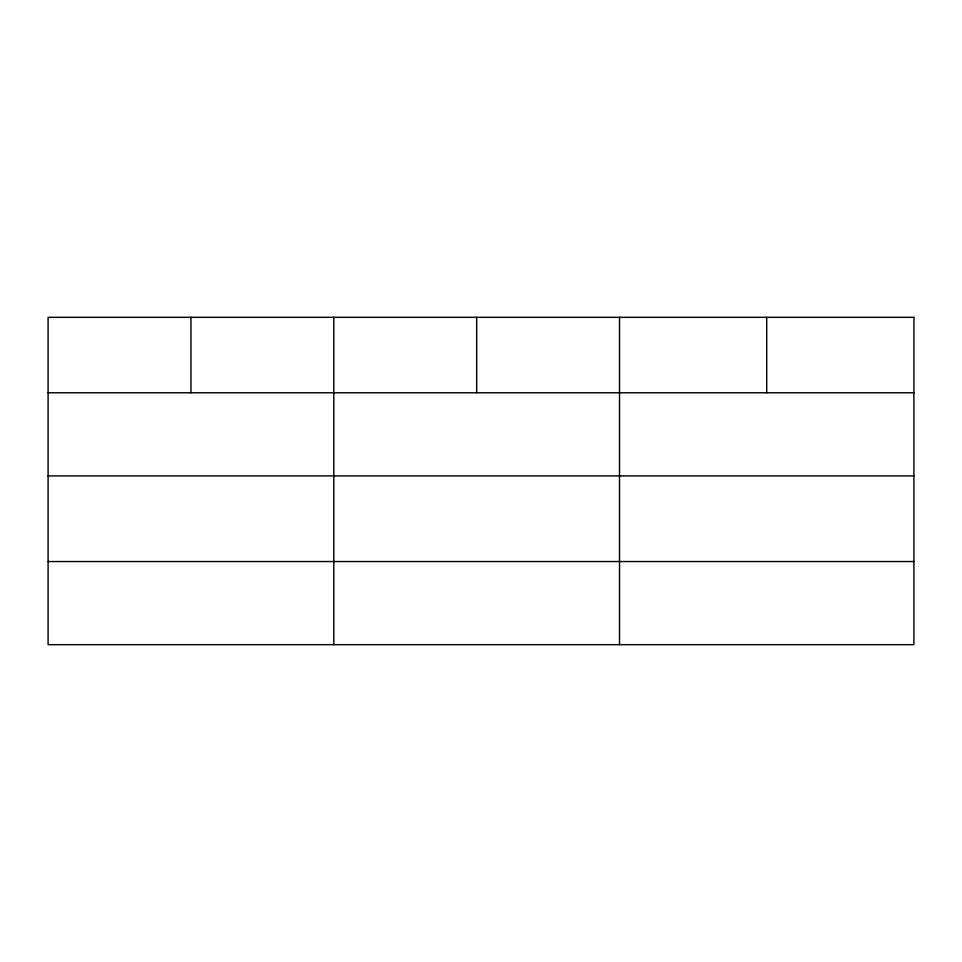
<?xml version="1.0" encoding="UTF-8"?>
<svg xmlns="http://www.w3.org/2000/svg" width="962" height="962" viewBox="0 0 962 962"><rect width="100%" height="100%" fill="white"/><g stroke="black" fill="none" stroke-linecap="round" stroke-linejoin="round"><path stroke-width="1.44" d="M48.1 392.773L913.9 392.773M48.1 475.901L913.9 475.901M48.1 561.543L913.9 561.543M766.714 317.328L766.714 392.773M619.528 317.328L619.528 644.672M476.671 317.328L476.671 392.773M333.814 317.328L333.814 644.672M190.957 317.328L190.957 392.773M913.9 317.328L48.1 317.328L48.1 644.672L913.9 644.672L913.9 317.328"/></g></svg>
